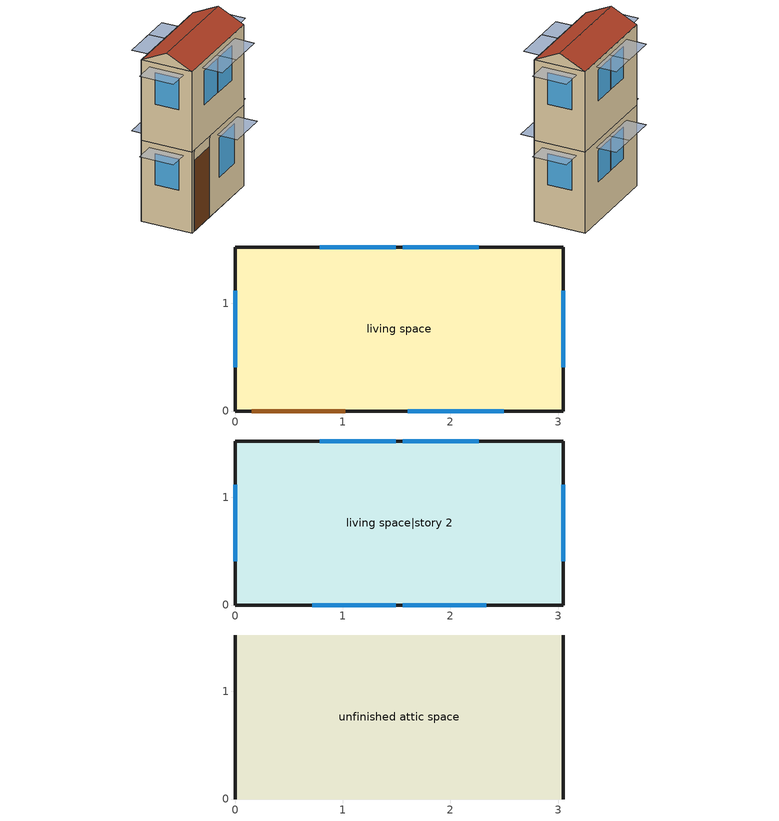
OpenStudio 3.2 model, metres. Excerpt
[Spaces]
living space
 floor foundation (FloorFndGrndFinSlab): 0,0 0,1.52 3.05,1.52 3.05,0 z0
 wall outside (WallExtInsFin): 0,1.52 0,0 0.13,0 1.05,0 3.05,0 3.05,1.52 0,1.52 z0:2.44
 window (WindowConstruction): 1.6,0 2.49,0 z0.94:2.13; 2.26,1.52 1.55,1.52 / 1.49,1.52 0.79,1.52 / 0,1.12 0,0.41 / 3.05,0.41 3.05,1.12 z1.19:2.13
 door (Door): 0.15,0 1.02,0 z0:2.13
living space|story 2
 floor to living space (FloorFinUninsFin): 0,0 0,1.52 3.05,1.52 3.05,0 z2.44
 wall outside (WallExtInsFin): 0,1.52 0,0 3.05,0 3.05,1.52 0,1.52 z2.44:4.88
 window (WindowConstruction): 0.72,0 1.49,0 / 1.55,0 2.33,0 z3.53:4.57; 2.26,1.52 1.55,1.52 / 1.49,1.52 0.79,1.52 / 0,1.12 0,0.41 / 3.05,0.41 3.05,1.12 z3.63:4.57
unfinished attic space
 floor to living space|story 2 (FloorFinInsUnfinAttic): 0,1.52 3.05,1.52 3.05,0 0,0 z4.88
 wall outside (WallExtUninsUnfin): 0,0.76,5.26 0,1.52,4.88 0,0,4.88; 3.05,0.76,5.26 3.05,0,4.88 3.05,1.52,4.88
 roof outside (RoofUnfinInsExt): 3.05,0.76,5.26 0,0.76,5.26 0,0,4.88 3.05,0,4.88; 0,0.76,5.26 3.05,0.76,5.26 3.05,1.52,4.88 0,1.52,4.88
shading: 3.05,1.27 3.05,0.26 3.66,0.26 3.66,1.27 z2.29; 3.05,1.27 3.05,0.26 3.66,0.26 3.66,1.27 z4.72; 0,0.26 0,1.27 -0.61,1.27 -0.61,0.26 z4.72; 0,0.26 0,1.27 -0.61,1.27 -0.61,0.26 z2.29; 0.63,1.52 1.65,1.52 1.65,2.13 0.63,2.13 z2.29; 2.65,0 1.45,0 1.45,-0.61 2.65,-0.61 z2.29; 0.63,1.52 1.65,1.52 1.65,2.13 0.63,2.13 z4.72; 1.4,1.52 2.42,1.52 2.42,2.13 1.4,2.13 z4.72; 2.49,0 1.4,0 1.4,-0.61 2.49,-0.61 z4.72; 1.4,1.52 2.42,1.52 2.42,2.13 1.4,2.13 z2.29; 1.65,0 0.56,0 0.56,-0.61 1.65,-0.61 z4.72
[Site]
Denver Intl Ap_CO_USA: Latitude {deg}=39.83; Longitude {deg}=-104.65; Time Zone {hr}=-7; Elevation {m}=1650; Terrain=Suburbs
[ClimateZones]
Climate Zone Institution Name 1=Building America; Climate Zone Document Year 1=0; Climate Zone Value 1=Cold
[Site:WaterMainsTemperature]
Calculation Method=Correlation; Annual Average Outdoor Air Temperature {C}=10.8753; Maximum Difference In Monthly Average Outdoor Air Temperatures {deltaC}=23.1524
[Site:GroundTemperature:Deep]
10.8753, 10.8753, 10.8753, 10.8753, 10.8753, 10.8753, 10.8753, 10.8753, 10.8753, 10.8753, 10.8753, 10.8753
[Building]
Building 1: North Axis {deg}=22.5; Standards Number of Stories=2; Standards Number of Above Ground Stories=2; Standards Building Type=singlefamilydetached; Standards Number of Living Units=1
[Material] Roughness=Rough
Name | Thickness {m} | Conductivity {W/m-K} | Density {kg/m3} | Specific Heat {J/kg-K} | Thermal Absorptance | Solar Absorptance | Visible Absorptance
Drywall 0.5 in. | 0.0127 | 0.160291 | 801 | 837.4 | 0.9 | 0.5 | 0.1
FloorUATrussandIns | 0.0889 | 0.0436674 | 50.7834 | 1165.1 | 0.9 | 0.5 | 0.9
FloorUAAdditionalCeilingIns | 0.12827 | 0.0411113 | 16.02 | 1046.75
Asphalt Shingles, Medium | 0.009525 | 0.162714 | 1121.4 | 1465.45 | 0.91 | 0.85 | 0.85
RoofSheathing | 0.01905 | 0.115458 | 512.64 | 1214.23 | 0.82 | 0.3 | 0.3
RoofUARoofIns | 0.18415 | 8.02397 | 37.0049 | 1207.88 | 0.91 | 0.85 | 0.91
FootingMaterial | 0.2032 | 1.803125 | 2242.8 | 837.4 | 0.9
Concrete 4.0 in. | 0.1016 | 1.803125 | 2242.8 | 837.4 | 0.9
Floor Covering | 0.0127 | 0.0433444 | 54.468 | 1339.84 | 0.9 | 0.9
FloorFinStudAndAirFloor | 0.1397 | 0.557395 | 67.691 | 1210.98 | 0.9 | 0.5 | 0.9
Wood Floor | 0.015875 | 0.115458 | 544.68 | 1214.23
Vinyl, Light | 0.009525 | 0.089435 | 177.822 | 1046.75 | 0.9 | 0.3 | 0.3
WallSheathing | 0.0127 | 0.115458 | 512.64 | 1214.23 | 0.82 | 0.3 | 0.3
WallStudAndCavity | 0.0889 | 0.054245 | 162.403 | 1178.92 | 0.9 | 0.3 | 0.9
WallStudAndCavity 1 | 0.0889 | 0.393744 | 83.0341 | 1211.67 | 0.9 | 0.3 | 0.9
WallStudAndCavity 2 | 0.0889 | 0.397942 | 83.0341 | 1211.67 | 0.82 | 0.3 | 0.3
res furniture material living space|story 2 | 0.1524 | 0.115458 | 640.8 | 1214.23 | 0.9 | 0.6 | 0.1
DoorMaterial | 0.04445 | 0.0612267 | 512.64 | 1214.23 | 0.82 | 0.3 | 0.3
[Construction]
FloorFinInsUnfinAttic: Drywall 0.5 in., FloorUATrussandIns, FloorUAAdditionalCeilingIns
RoofUnfinInsExt: Asphalt Shingles, Medium, RoofSheathing, RoofUARoofIns
FootingConstruction: FootingMaterial
FloorFndGrndFinSlab: Concrete 4.0 in., Floor Covering
FloorFinUninsFin: Drywall 0.5 in., FloorFinStudAndAirFloor, RoofSheathing, Wood Floor, Floor Covering
WallExtInsFin: Vinyl, Light, WallSheathing, WallStudAndCavity, Drywall 0.5 in.
WallExtUninsUnfin: Vinyl, Light, WallSheathing, WallStudAndCavity 1
WallIntFinUninsFin: WallStudAndCavity 2, Drywall 0.5 in.
res furniture construction living space|story 2; res furniture construction living space: res furniture material living space|story 2
WindowConstruction: WindowMaterial
Door: DoorMaterial
[WindowMaterial:Shade]
CoolingShade: Solar Transmittance=0.999; Solar Reflectance=0.00099; Visible Transmittance=0.999; Visible Reflectance=0.00099; Thermal Hemispherical Emissivity=1e-05; Thermal Transmittance=0.999; Thickness {m}=0.0001; Conductivity {W/m-K}=10000; Shade to Glass Distance {m}=0.001; Top Opening Multiplier=0; Bottom Opening Multiplier=0; Left-Side Opening Multiplier=0; Right-Side Opening Multiplier=0; Airflow Permeability=0
[WindowMaterial:SimpleGlazingSystem]
WindowMaterial: U-Factor {W/m2-K}=2.10086; Solar Heat Gain Coefficient=0.21
[ThermalZone] Use Ideal Air Loads=No
living zone; unfinished attic zone
[Sizing:Zone] Zone Cooling Design Supply Air Temperature Input Method=SupplyAirTemperature; Zone Cooling Design Supply Air Temperature {C}=14; Zone Cooling Design Supply Air Temperature Difference {deltaC}=11.11; Zone Heating Design Supply Air Temperature Input Method=SupplyAirTemperature; Zone Heating Design Supply Air Temperature {C}=40; Zone Heating Design Supply Air Temperature Difference {deltaC}=11.11; Zone Cooling Design Supply Air Humidity Ratio {kg-H2O/kg-air}=0.0085; Zone Heating Design Supply Air Humidity Ratio {kg-H2O/kg-air}=0.008; Cooling Design Air Flow Method=DesignDay; Heating Design Air Flow Method=DesignDay; Account for Dedicated Outdoor Air System=No; Dedicated Outdoor Air System Control Strategy=NeutralSupplyAir; Dedicated Outdoor Air Low Setpoint Temperature for Design {C}=autosize; Dedicated Outdoor Air High Setpoint Temperature for Design {C}=autosize
living zone; unfinished attic zone
[Space]
Name | Space Type | Thermal Zone | Building Unit
living space; living space|story 2 | Space Type 1 | living zone | unit 1
unfinished attic space | Space Type 2 | unfinished attic zone
[SpaceType]
Name | Standards Space Type
Space Type 1 | living
Space Type 2 | unfinished attic
[BuildingUnit]
unit 1: Building Unit Type=Residential
[External:File]
8760.csv: File=8760.csv
[People:Definition] Number of People Calculation Method=People; Number of People {people}=1.32; Fraction Radiant=0.319734; Sensible Heat Fraction=0.573; Carbon Dioxide Generation Rate {m3/s-W}=0; Enable ASHRAE 55 Comfort Warnings=No; Mean Radiant Temperature Calculation Type=ZoneAveraged
res occupants|living space|story 2; res occupants|living space
[People] Number of People Schedule=occupants; Activity Level Schedule=res occupants activity schedule; Multiplier=1
Name | People Definition | Space or SpaceType
res occupants|living space|story 2 | res occupants|living space|story 2 | living space|story 2
res occupants|living space | res occupants|living space | living space
[Foundation:Kiva]
Foundation Kiva 1: Wall Height Above Grade {m}=0.2032; Wall Depth Below Slab {m}=0.2032; Footing Wall Construction=FootingConstruction
[Foundation:Kiva:Settings]
Soil Conductivity {W/m-K}=1.731; Soil Density {kg/m3}=1842.3; Soil Specific Heat {J/kg-K}=418.7; Ground Solar Absorptivity=0.9; Ground Thermal Absorptivity=0.9; Ground Surface Roughness {m}=0.03; Far-Field Width {m}=40; Deep-Ground Boundary Condition=ZeroFlux; Deep-Ground Depth {m}=40; Minimum Cell Dimension {m}=0.02; Maximum Cell Growth Coefficient=1.5; Simulation Timestep=Hourly
[SurfaceProperty:ExposedFoundationPerimeter]
Surface 1: Exposed Perimeter Calculation Method=TotalExposedPerimeter; Total Exposed Perimeter {m}=9.144
[InternalMass:Definition] Design Level Calculation Method=SurfaceArea
Name | Construction | Surface Area {m2}
living space|story 2 Partition; living space Partition | WallIntFinUninsFin | 4.645152
res furniture mass living space|story 2 | res furniture construction living space|story 2 | 1.85806
res furniture mass living space | res furniture construction living space | 1.85806
[InternalMass] Multiplier=1
Name | Internal Mass Definition | Space or SpaceType
living space|story 2 Partition | living space|story 2 Partition | living space|story 2
living space Partition | living space Partition | living space
res furniture mass living space|story 2 | res furniture mass living space|story 2 | living space|story 2
res furniture mass living space | res furniture mass living space | living space
[ShadingControl]
WindowShadingControl: Shading Type=InteriorShade; Shading Device Material=CoolingShade; Shading Control Type=OnIfScheduleAllows; Schedule=Window shading schedule; Shading Control Is Scheduled=Yes; Multiple Surface Control Type=Sequential; Sub Surface Name 1=Surface 4 - Window 1; Sub Surface Name 2=Surface 10 - Window 1; Sub Surface Name 3=Surface 8 - Window 1; Sub Surface Name 4=Surface 2 - Window 1; Sub Surface Name 5=Surface 3 - Window 2; Sub Surface Name 6=Surface 5 - Window 1; Sub Surface Name 7=Surface 9 - Window 2; Sub Surface Name 8=Surface 9 - Window 1; Sub Surface Name 9=Surface 11 - Window 2; Sub Surface Name 10=Surface 3 - Window 1; Sub Surface Name 11=Surface 11 - Window 1
[ElectricEquipment:Definition] Design Level Calculation Method=EquipmentLevel
Name | Design Level {W} | Fraction Latent | Fraction Radiant | Fraction Lost
res refrig | 65.0889 | 0 | 0 | 0
res range electric | 35.8746 | 0.3 | 0.24 | 0.3
res misc plug loads|living space|story 2; res misc plug loads|living space | 179.313 | 0.021 | 0.558 | 0.049
res infil_1 house fan; res infil_1 range fan; res infil_1 bath fan | 0 | 0 | 0 | 1
[ElectricEquipment]
Name | Electric Equipment Definition | Space or SpaceType | Schedule
res refrig | res refrig | living space|story 2 | res refrig schedule
res range electric | res range electric | living space|story 2 | cooking_range
res misc plug loads|living space|story 2 | res misc plug loads|living space|story 2 | living space|story 2 | plug_loads
res misc plug loads|living space | res misc plug loads|living space | living space | plug_loads
res infil_1 house fan | res infil_1 house fan | living space|story 2 | Always On Discrete
res infil_1 range fan | res infil_1 range fan | living space|story 2 | Always On Discrete
res infil_1 bath fan | res infil_1 bath fan | living space|story 2 | Always On Discrete
[OtherEquipment:Definition]
res range propane: Design Level Calculation Method=EquipmentLevel; Design Level {W}=373.944; Fraction Latent=0.2; Fraction Radiant=0.18; Fraction Lost=0.5
[OtherEquipment]
res range propane: Other Equipment Definition=res range propane; Space or SpaceType=living space|story 2; Schedule=cooking_range; Fuel Type=Propane
[GasEquipment:Definition]
res hot tub heater gas: Design Level Calculation Method=EquipmentLevel; Design Level {W}=683.251; Fraction Latent=0; Fraction Radiant=0; Fraction Lost=1
[GasEquipment]
res hot tub heater gas: Gas Equipment Definition=res hot tub heater gas; Space or SpaceType=living space; Schedule=res hot tub heater gas schedule
[SpaceInfiltration:EffectiveLeakageArea]
res infil|unfinished attic space: Space or SpaceType=unfinished attic space; Schedule=Always On Discrete; Effective Air Leakage Area {cm2}=154.684; Stack Coefficient=2.64777e-05; Wind Coefficient=3.58865e-05
[EnergyManagementSystem:Sensor]
Name | Output Variable or Output Meter | Output Variable or Output Meter Index Key
res_nv_pb_s | Site Outdoor Air Barometric Pressure
res_af_vw_s | Site Wind Speed
res_nv_wt_s | Site Outdoor Air Humidity Ratio
res_af_1_tin_s | Zone Mean Air Temperature | living zone
res_af_1_tt_s | Zone Outdoor Air Drybulb Temperature | living zone
res_nv_1_nva_s | Schedule Value | res nv_1 avail schedule
res_nv_1_sp_s | Schedule Value | res nv_1 temp schedule
res_infil_1_range_sch_s | Schedule Value | res mv_1 range exhaust schedule
res_infil_1_bath_sch_s | Schedule Value | res mv_1 bath exhaust schedule
res_infil_1_wh_sch_s | Schedule Value | Always On Discrete
[SpaceInfiltration:DesignFlowRate] Space or SpaceType=living space|story 2; Schedule=Always On Discrete; Design Flow Rate Calculation Method=Flow/Space; Design Flow Rate {m3/s}=0
res nv_1 flow; res infil_1 flow
[EnergyManagementSystem:Actuator]
Name | Actuated Component | Actuated Component Type | Actuated Component Control Type
res_nv_1_flow_act | res nv_1 flow | Zone Infiltration | Air Exchange Flow Rate
res_infil_1_house_fan_act | res infil_1 house fan | ElectricEquipment | Electricity Rate
res_infil_1_range_fan_act | res infil_1 range fan | ElectricEquipment | Electricity Rate
res_infil_1_bath_fan_act | res infil_1 bath fan | ElectricEquipment | Electricity Rate
res_infil_1_flow_act | res infil_1 flow | Zone Infiltration | Air Exchange Flow Rate
[EnergyManagementSystem:Program]
res_nv_1_program: Set Tdiff = res_af_1_tin_s-res_af_1_tt_s; Set dT = (@Abs Tdiff); Set pt = (@RhFnTdbWPb res_af_1_tt_s res_nv_wt_s res_nv_pb_s); Set NVA = 3178.621800817798; Set Cs = 0.00017926040778923255; Set Cw = 8.70903777141566e-05; Set MNV = 0.12585265152000003; Set MHR = 0.0115; Set MRH = 0.7; Set temp1 = (res_nv_1_nva_s*NVA); Set SGNV = temp1*((((Cs*dT)+(Cw*(res_af_vw_s^2)))^0.5)/1000); If (res_nv_wt_s<MHR) && (pt<MRH) && (res_af_1_tin_s>res_nv_1_sp_s); Set temp2 = (res_af_1_tin_s-res_nv_1_sp_s); Set NVadj1 = temp2/(res_af_1_tin_s-res_af_1_tt_s); Set NVadj2 = (@Min NVadj1 1); Set NVadj3 = (@Max NVadj2 0); Set NVadj = SGNV*NVadj3; Set res_nv_1_flow_act = (@Min NVadj MNV); Else; Set res_nv_1_flow_act = 0; EndIf
res_infil_1_program: Set p_m = 0.14; Set p_s = 0.22; Set s_m = 270; Set s_s = 370; Set z_m = 9.99744; Set z_s = 4.8768; Set f_t = (((s_m/z_m)^p_m)*((z_s/s_s)^p_s)); Set Tdiff = res_af_1_tin_s-res_af_1_tt_s; Set dT = @Abs Tdiff; Set c = 0.0035; Set Cs = 0.0749; Set Cw = 0.1406; Set n = 0.67; Set sft = (f_t*0.5); Set temp1 = ((c*Cw)*((sft*res_af_vw_s)^(2*n)))^2; Set Qn = (((c*Cs*(dT^n))^2)+temp1)^0.5; Set Tdiff = res_af_1_tin_s-res_af_1_tt_s; Set dT = @Abs Tdiff; Set QWHV = res_infil_1_wh_sch_s*0.0146; Set Qrange = res_infil_1_range_sch_s*0.0472; Set Qdryer = 0.0; Set Qbath = res_infil_1_bath_sch_s*0.0472; Set QhpwhOut = 0; Set QhpwhIn = 0; Set QductsOut = 0; Set QductsIn = 0; Set Qout = QWHV+Qrange+Qbath+Qdryer+QhpwhOut+QductsOut; Set Qin = QhpwhIn+QductsIn; Set Qu = (@Abs (Qout-Qin)); Set Qb = (@Min Qout Qin); Set faneff_wh = 0.9438948864000002; Set res_infil_1_house_fan_act = (QWHV*300)/faneff_wh*1; Set faneff_sp = 0.4719474432000001; Set res_infil_1_range_fan_act = (Qrange*300)/faneff_sp; Set res_infil_1_bath_fan_act = (Qbath*300)/faneff_sp; Set Q_acctd_for_elsewhere = QhpwhOut+QhpwhIn+QductsOut+QductsIn; Set res_infil_1_flow_act = (((Qu^2)+(Qn^2))^0.5)-Q_acctd_for_elsewhere; Set res_infil_1_flow_act = (@Max res_infil_1_flow_act 0)
[EnergyManagementSystem:ProgramCallingManager]
res af_1 program calling manager: BeginTimestepBeforePredictor; res_infil_1_program; res_nv_1_program
[Generator:PVWatts]
res photovoltaics generator: DC System Capacity {W}=2500; Module Type=Standard; Array Type=FixedRoofMounted; System Losses=0.14; Tilt Angle {deg}=26.5651; Azimuth Angle {deg}=22.5
[ElectricLoadCenter:Distribution]
res photovoltaics elec load center dist: Inverter=res photovoltaics inverter
[ElectricLoadCenter:Inverter:PVWatts]
res photovoltaics inverter: Inverter Efficiency=0.96
[Schedule:File] External File=8760.csv; Rows to Skip at Top=1; Number of Hours of Data=8760; Minutes per Item=60
Name | Column Number
occupants | 1
cooking_range | 2
plug_loads | 3
[Schedule:Constant]
Name | Value
res occupants activity schedule | 112.539
Always On Discrete | 1
[Schedule:Ruleset]
Name | Default Day Schedule | Summer Design Day Schedule | Winter Design Day Schedule
Window shading schedule | Schedule Day 3
res refrig schedule | Schedule Day 6 | res refrig schedule summer design | res refrig schedule winter design
res hot tub heater gas schedule | Schedule Day 11 | res hot tub heater gas schedule summer design | res hot tub heater gas schedule winter design
res nv_1 temp schedule | Schedule Day 12
res nv_1 avail schedule | Schedule Day 13
res mv_1 range exhaust schedule | Schedule Day 16 | res mv_1 range exhaust schedule summer design | res mv_1 range exhaust schedule winter design
res mv_1 bath exhaust schedule | Schedule Day 17 | res mv_1 bath exhaust schedule summer design | res mv_1 bath exhaust schedule winter design
[Schedule:Day]
Schedule Day 3; Window shading schedule allday1; Window shading schedule allday2; Window shading schedule allday3; Window shading schedule allday4; Window shading schedule allday11; Window shading schedule allday12; Schedule Day 6; res refrig schedule winter design; Schedule Day 11; res hot tub heater gas schedule winter design; Schedule Day 12; Schedule Day 13; Schedule Day 16; res mv_1 range exhaust schedule winter design; Schedule Day 17; res mv_1 bath exhaust schedule winter design: 24, 0, 0
Window shading schedule allday5; Window shading schedule allday6; Window shading schedule allday7; Window shading schedule allday8; Window shading schedule allday9; Window shading schedule allday10; res refrig schedule summer design; res hot tub heater gas schedule summer design; res mv_1 range exhaust schedule summer design; res mv_1 bath exhaust schedule summer design: 24, 0, 1
res refrig schedule allday1; res refrig schedule allday12: 1, 0, 0.610949, 2, 0, 0.595675, 3, 0, 0.580401, 4, 0, 0.565128, 6, 0, 0.549854, 7, 0, 0.580401, 8, 0, 0.610949, 10, 0, 0.626223, 12, 0, 0.610949, 15, 0, 0.641496, 16, 0, 0.626223, 17, 0, 0.672044, 18, 0, 0.733139, 19, 0, 0.763686, 20, 0, 0.733139, 21, 0, 0.717865, 22, 0, 0.702591, 23, 0, 0.672044, 24, 0, 0.626223
res refrig schedule allday2: 1, 0, 0.609489, 2, 0, 0.594252, 3, 0, 0.579015, 4, 0, 0.563777, 6, 0, 0.54854, 7, 0, 0.579015, 8, 0, 0.609489, 10, 0, 0.624726, 12, 0, 0.609489, 15, 0, 0.639964, 16, 0, 0.624726, 17, 0, 0.670438, 18, 0, 0.731387, 19, 0, 0.761861, 20, 0, 0.731387, 21, 0, 0.71615, 22, 0, 0.700912, 23, 0, 0.670438, 24, 0, 0.624726
res refrig schedule allday3; res refrig schedule allday4; res refrig schedule allday5: 1, 0, 0.791241, 2, 0, 0.77146, 3, 0, 0.751679, 4, 0, 0.731898, 6, 0, 0.712117, 7, 0, 0.751679, 8, 0, 0.791241, 10, 0, 0.811022, 12, 0, 0.791241, 15, 0, 0.830803, 16, 0, 0.811022, 17, 0, 0.870365, 18, 0, 0.949489, 19, 0, 0.989051, 20, 0, 0.949489, 21, 0, 0.929708, 22, 0, 0.909927, 23, 0, 0.870365, 24, 0, 0.811022
res refrig schedule allday6; res refrig schedule allday7; res refrig schedule allday8; res refrig schedule allday9: 1, 0, 0.8, 2, 0, 0.78, 3, 0, 0.76, 4, 0, 0.74, 6, 0, 0.72, 7, 0, 0.76, 8, 0, 0.8, 10, 0, 0.82, 12, 0, 0.8, 15, 0, 0.84, 16, 0, 0.82, 17, 0, 0.88, 18, 0, 0.96, 19, 0, 1, 20, 0, 0.96, 21, 0, 0.94, 22, 0, 0.92, 23, 0, 0.88, 24, 0, 0.82
res refrig schedule allday10: 1, 0, 0.679562, 2, 0, 0.662573, 3, 0, 0.645584, 4, 0, 0.628595, 6, 0, 0.611606, 7, 0, 0.645584, 8, 0, 0.679562, 10, 0, 0.696551, 12, 0, 0.679562, 15, 0, 0.71354, 16, 0, 0.696551, 17, 0, 0.747518, 18, 0, 0.815474, 19, 0, 0.849453, 20, 0, 0.815474, 21, 0, 0.798485, 22, 0, 0.781496, 23, 0, 0.747518, 24, 0, 0.696551
res refrig schedule allday11: 1, 0, 0.675182, 2, 0, 0.658303, 3, 0, 0.641423, 4, 0, 0.624544, 6, 0, 0.607664, 7, 0, 0.641423, 8, 0, 0.675182, 10, 0, 0.692062, 12, 0, 0.675182, 15, 0, 0.708942, 16, 0, 0.692062, 17, 0, 0.742701, 18, 0, 0.810219, 19, 0, 0.843978, 20, 0, 0.810219, 21, 0, 0.793339, 22, 0, 0.77646, 23, 0, 0.742701, 24, 0, 0.692062
res hot tub heater gas schedule allday1; res hot tub heater gas schedule allday12: 1, 0, 0.145464, 2, 0, 0.175769, 3, 0, 0.145464, 4, 0, 0.175769, 5, 0, 0.284867, 6, 0, 0.406087, 7, 0, 0.345477, 9, 0, 0.145464, 10, 0, 0.115159, 11, 0, 0.090915, 14, 0, 0.084854, 15, 0, 0.145464, 16, 0, 0.351538, 17, 0, 0.763686, 18, 0, 0.739442, 19, 0, 0.412148, 20, 0, 0.369721, 21, 0, 0.309111, 22, 0, 0.260623, 24, 0, 0.145464
res hot tub heater gas schedule allday2: 1, 0, 0.145116, 2, 0, 0.175349, 3, 0, 0.145116, 4, 0, 0.175349, 5, 0, 0.284186, 6, 0, 0.405117, 7, 0, 0.344652, 9, 0, 0.145116, 10, 0, 0.114884, 11, 0, 0.0906978, 14, 0, 0.0846513, 15, 0, 0.145116, 16, 0, 0.350698, 17, 0, 0.761861, 18, 0, 0.737675, 19, 0, 0.411163, 20, 0, 0.368838, 21, 0, 0.308372, 22, 0, 0.26, 24, 0, 0.145116
res hot tub heater gas schedule allday3; res hot tub heater gas schedule allday4; res hot tub heater gas schedule allday5: 1, 0, 0.188391, 2, 0, 0.227639, 3, 0, 0.188391, 4, 0, 0.227639, 5, 0, 0.368932, 6, 0, 0.525924, 7, 0, 0.447428, 9, 0, 0.188391, 10, 0, 0.149143, 11, 0, 0.117744, 14, 0, 0.109895, 15, 0, 0.188391, 16, 0, 0.455277, 17, 0, 0.989051, 18, 0, 0.957653, 19, 0, 0.533774, 20, 0, 0.478826, 21, 0, 0.40033, 22, 0, 0.337533, 24, 0, 0.188391
res hot tub heater gas schedule allday6; res hot tub heater gas schedule allday7; res hot tub heater gas schedule allday8; res hot tub heater gas schedule allday9: 1, 0, 0.190476, 2, 0, 0.230159, 3, 0, 0.190476, 4, 0, 0.230159, 5, 0, 0.373016, 6, 0, 0.531746, 7, 0, 0.452381, 9, 0, 0.190476, 10, 0, 0.150794, 11, 0, 0.119048, 14, 0, 0.111111, 15, 0, 0.190476, 16, 0, 0.460317, 17, 0, 1, 18, 0, 0.968254, 19, 0, 0.539683, 20, 0, 0.484127, 21, 0, 0.404762, 22, 0, 0.34127, 24, 0, 0.190476
res hot tub heater gas schedule allday10: 1, 0, 0.1618, 2, 0, 0.195509, 3, 0, 0.1618, 4, 0, 0.195509, 5, 0, 0.316859, 6, 0, 0.451693, 7, 0, 0.384276, 9, 0, 0.1618, 10, 0, 0.128092, 11, 0, 0.101125, 14, 0, 0.0943836, 15, 0, 0.1618, 16, 0, 0.391018, 17, 0, 0.849453, 18, 0, 0.822486, 19, 0, 0.458435, 20, 0, 0.411243, 21, 0, 0.343826, 22, 0, 0.289893, 24, 0, 0.1618
res hot tub heater gas schedule allday11: 1, 0, 0.160758, 2, 0, 0.194249, 3, 0, 0.160758, 4, 0, 0.194249, 5, 0, 0.314817, 6, 0, 0.448782, 7, 0, 0.3818, 9, 0, 0.160758, 10, 0, 0.127267, 11, 0, 0.100474, 14, 0, 0.0937753, 15, 0, 0.160758, 16, 0, 0.388498, 17, 0, 0.843978, 18, 0, 0.817185, 19, 0, 0.45548, 20, 0, 0.408593, 21, 0, 0.34161, 22, 0, 0.288024, 24, 0, 0.160758
res nv_1 temp schedule allday1; res nv_1 temp schedule allday2; res nv_1 temp schedule allday3; res nv_1 temp schedule allday4; res nv_1 temp schedule allday11; res nv_1 temp schedule allday12: 24, 0, 23.8889
res nv_1 temp schedule allday5; res nv_1 temp schedule allday6; res nv_1 temp schedule allday7; res nv_1 temp schedule allday8; res nv_1 temp schedule allday9; res nv_1 temp schedule allday10: 24, 0, 22.2222
res nv_1 availability schedule allday1 on; res nv_1 availability schedule allday1 on 1; res nv_1 availability schedule allday1 on 2; res nv_1 availability schedule allday1 on 3; res nv_1 availability schedule allday1 on 4; res nv_1 availability schedule allday1 on 5; res nv_1 availability schedule allday1 on 6; res nv_1 availability schedule allday1 on 7; res nv_1 availability schedule allday1 on 8; res nv_1 availability schedule allday1 on 9; res nv_1 availability schedule allday1 on 10; res nv_1 availability schedule allday1 on 11: 1, 0, 1, 2, 0, 1, 3, 0, 1, 4, 0, 1, 5, 0, 1, 6, 0, 1, 7, 0, 1, 8, 0, 1, 9, 0, 1, 10, 0, 1, 11, 0, 1, 12, 0, 1, 13, 0, 1, 14, 0, 1, 15, 0, 1, 16, 0, 1, 17, 0, 1, 18, 0, 1, 19, 0, 1, 20, 0, 1, 21, 0, 1, 22, 0, 1, 23, 0, 1, 24, 0, 1
res mv_1 range exhaust schedule allday1; res mv_1 range exhaust schedule allday2; res mv_1 range exhaust schedule allday3; res mv_1 range exhaust schedule allday4; res mv_1 range exhaust schedule allday5; res mv_1 range exhaust schedule allday6; res mv_1 range exhaust schedule allday7; res mv_1 range exhaust schedule allday8; res mv_1 range exhaust schedule allday9; res mv_1 range exhaust schedule allday10; res mv_1 range exhaust schedule allday11; res mv_1 range exhaust schedule allday12: 15, 0, 0, 16, 0, 1, 24, 0, 0
res mv_1 bath exhaust schedule allday1; res mv_1 bath exhaust schedule allday2; res mv_1 bath exhaust schedule allday3; res mv_1 bath exhaust schedule allday4; res mv_1 bath exhaust schedule allday5; res mv_1 bath exhaust schedule allday6; res mv_1 bath exhaust schedule allday7; res mv_1 bath exhaust schedule allday8; res mv_1 bath exhaust schedule allday9; res mv_1 bath exhaust schedule allday10; res mv_1 bath exhaust schedule allday11; res mv_1 bath exhaust schedule allday12: 4, 0, 0, 5, 0, 1, 24, 0, 0
[Schedule:Rule] Apply Monday=Yes; Apply Wednesday=Yes; Apply Friday=Yes; Date Specification Type=DateRange; Start Day=1
Name | Schedule Ruleset | Rule Order | Day Schedule | Apply Sunday | Apply Tuesday | Apply Thursday | Apply Saturday | Start Month | End Month | End Day
Window shading schedule allday rule1 | Window shading schedule | 11 | Window shading schedule allday1 | Yes | Yes | Yes | Yes | 1 | 1 | 31
Window shading schedule allday rule2 | Window shading schedule | 10 | Window shading schedule allday2 | Yes | Yes | Yes | Yes | 2 | 2 | 28
Window shading schedule allday rule3 | Window shading schedule | 9 | Window shading schedule allday3 | Yes | Yes | Yes | Yes | 3 | 3 | 31
Window shading schedule allday rule4 | Window shading schedule | 8 | Window shading schedule allday4 | Yes | Yes | Yes | Yes | 4 | 4 | 30
Window shading schedule allday rule5 | Window shading schedule | 7 | Window shading schedule allday5 | Yes | Yes | Yes | Yes | 5 | 5 | 31
Window shading schedule allday rule6 | Window shading schedule | 6 | Window shading schedule allday6 | Yes | Yes | Yes | Yes | 6 | 6 | 30
Window shading schedule allday rule7 | Window shading schedule | 5 | Window shading schedule allday7 | Yes | Yes | Yes | Yes | 7 | 7 | 31
Window shading schedule allday rule8 | Window shading schedule | 4 | Window shading schedule allday8 | Yes | Yes | Yes | Yes | 8 | 8 | 31
Window shading schedule allday rule9 | Window shading schedule | 3 | Window shading schedule allday9 | Yes | Yes | Yes | Yes | 9 | 9 | 30
Window shading schedule allday rule10 | Window shading schedule | 2 | Window shading schedule allday10 | Yes | Yes | Yes | Yes | 10 | 10 | 31
Window shading schedule allday rule11 | Window shading schedule | 1 | Window shading schedule allday11 | Yes | Yes | Yes | Yes | 11 | 11 | 30
Window shading schedule allday rule12 | Window shading schedule | 0 | Window shading schedule allday12 | Yes | Yes | Yes | Yes | 12 | 12 | 31
res refrig schedule allday rule1 | res refrig schedule | 11 | res refrig schedule allday1 | Yes | Yes | Yes | Yes | 1 | 1 | 31
res refrig schedule allday rule2 | res refrig schedule | 10 | res refrig schedule allday2 | Yes | Yes | Yes | Yes | 2 | 2 | 28
res refrig schedule allday rule3 | res refrig schedule | 9 | res refrig schedule allday3 | Yes | Yes | Yes | Yes | 3 | 3 | 31
res refrig schedule allday rule4 | res refrig schedule | 8 | res refrig schedule allday4 | Yes | Yes | Yes | Yes | 4 | 4 | 30
res refrig schedule allday rule5 | res refrig schedule | 7 | res refrig schedule allday5 | Yes | Yes | Yes | Yes | 5 | 5 | 31
res refrig schedule allday rule6 | res refrig schedule | 6 | res refrig schedule allday6 | Yes | Yes | Yes | Yes | 6 | 6 | 30
res refrig schedule allday rule7 | res refrig schedule | 5 | res refrig schedule allday7 | Yes | Yes | Yes | Yes | 7 | 7 | 31
res refrig schedule allday rule8 | res refrig schedule | 4 | res refrig schedule allday8 | Yes | Yes | Yes | Yes | 8 | 8 | 31
res refrig schedule allday rule9 | res refrig schedule | 3 | res refrig schedule allday9 | Yes | Yes | Yes | Yes | 9 | 9 | 30
res refrig schedule allday rule10 | res refrig schedule | 2 | res refrig schedule allday10 | Yes | Yes | Yes | Yes | 10 | 10 | 31
res refrig schedule allday rule11 | res refrig schedule | 1 | res refrig schedule allday11 | Yes | Yes | Yes | Yes | 11 | 11 | 30
res refrig schedule allday rule12 | res refrig schedule | 0 | res refrig schedule allday12 | Yes | Yes | Yes | Yes | 12 | 12 | 31
res hot tub heater gas schedule allday rule1 | res hot tub heater gas schedule | 11 | res hot tub heater gas schedule allday1 | Yes | Yes | Yes | Yes | 1 | 1 | 31
res hot tub heater gas schedule allday rule2 | res hot tub heater gas schedule | 10 | res hot tub heater gas schedule allday2 | Yes | Yes | Yes | Yes | 2 | 2 | 28
res hot tub heater gas schedule allday rule3 | res hot tub heater gas schedule | 9 | res hot tub heater gas schedule allday3 | Yes | Yes | Yes | Yes | 3 | 3 | 31
res hot tub heater gas schedule allday rule4 | res hot tub heater gas schedule | 8 | res hot tub heater gas schedule allday4 | Yes | Yes | Yes | Yes | 4 | 4 | 30
res hot tub heater gas schedule allday rule5 | res hot tub heater gas schedule | 7 | res hot tub heater gas schedule allday5 | Yes | Yes | Yes | Yes | 5 | 5 | 31
res hot tub heater gas schedule allday rule6 | res hot tub heater gas schedule | 6 | res hot tub heater gas schedule allday6 | Yes | Yes | Yes | Yes | 6 | 6 | 30
res hot tub heater gas schedule allday rule7 | res hot tub heater gas schedule | 5 | res hot tub heater gas schedule allday7 | Yes | Yes | Yes | Yes | 7 | 7 | 31
res hot tub heater gas schedule allday rule8 | res hot tub heater gas schedule | 4 | res hot tub heater gas schedule allday8 | Yes | Yes | Yes | Yes | 8 | 8 | 31
res hot tub heater gas schedule allday rule9 | res hot tub heater gas schedule | 3 | res hot tub heater gas schedule allday9 | Yes | Yes | Yes | Yes | 9 | 9 | 30
res hot tub heater gas schedule allday rule10 | res hot tub heater gas schedule | 2 | res hot tub heater gas schedule allday10 | Yes | Yes | Yes | Yes | 10 | 10 | 31
res hot tub heater gas schedule allday rule11 | res hot tub heater gas schedule | 1 | res hot tub heater gas schedule allday11 | Yes | Yes | Yes | Yes | 11 | 11 | 30
res hot tub heater gas schedule allday rule12 | res hot tub heater gas schedule | 0 | res hot tub heater gas schedule allday12 | Yes | Yes | Yes | Yes | 12 | 12 | 31
res nv_1 temp schedule allday rule1 | res nv_1 temp schedule | 11 | res nv_1 temp schedule allday1 | Yes | Yes | Yes | Yes | 1 | 1 | 31
res nv_1 temp schedule allday rule2 | res nv_1 temp schedule | 10 | res nv_1 temp schedule allday2 | Yes | Yes | Yes | Yes | 2 | 2 | 28
res nv_1 temp schedule allday rule3 | res nv_1 temp schedule | 9 | res nv_1 temp schedule allday3 | Yes | Yes | Yes | Yes | 3 | 3 | 31
res nv_1 temp schedule allday rule4 | res nv_1 temp schedule | 8 | res nv_1 temp schedule allday4 | Yes | Yes | Yes | Yes | 4 | 4 | 30
res nv_1 temp schedule allday rule5 | res nv_1 temp schedule | 7 | res nv_1 temp schedule allday5 | Yes | Yes | Yes | Yes | 5 | 5 | 31
res nv_1 temp schedule allday rule6 | res nv_1 temp schedule | 6 | res nv_1 temp schedule allday6 | Yes | Yes | Yes | Yes | 6 | 6 | 30
res nv_1 temp schedule allday rule7 | res nv_1 temp schedule | 5 | res nv_1 temp schedule allday7 | Yes | Yes | Yes | Yes | 7 | 7 | 31
res nv_1 temp schedule allday rule8 | res nv_1 temp schedule | 4 | res nv_1 temp schedule allday8 | Yes | Yes | Yes | Yes | 8 | 8 | 31
res nv_1 temp schedule allday rule9 | res nv_1 temp schedule | 3 | res nv_1 temp schedule allday9 | Yes | Yes | Yes | Yes | 9 | 9 | 30
res nv_1 temp schedule allday rule10 | res nv_1 temp schedule | 2 | res nv_1 temp schedule allday10 | Yes | Yes | Yes | Yes | 10 | 10 | 31
res nv_1 temp schedule allday rule11 | res nv_1 temp schedule | 1 | res nv_1 temp schedule allday11 | Yes | Yes | Yes | Yes | 11 | 11 | 30
res nv_1 temp schedule allday rule12 | res nv_1 temp schedule | 0 | res nv_1 temp schedule allday12 | Yes | Yes | Yes | Yes | 12 | 12 | 31
res nv_1 availability schedule allday ruleset1 on | res nv_1 avail schedule | 11 | res nv_1 availability schedule allday1 on |  |  |  |  | 1 | 1 | 31
res nv_1 availability schedule allday ruleset2 on | res nv_1 avail schedule | 10 | res nv_1 availability schedule allday1 on 1 |  |  |  |  | 2 | 2 | 28
res nv_1 availability schedule allday ruleset3 on | res nv_1 avail schedule | 9 | res nv_1 availability schedule allday1 on 2 |  |  |  |  | 3 | 3 | 31
res nv_1 availability schedule allday ruleset4 on | res nv_1 avail schedule | 8 | res nv_1 availability schedule allday1 on 3 |  |  |  |  | 4 | 4 | 30
res nv_1 availability schedule allday ruleset5 on | res nv_1 avail schedule | 7 | res nv_1 availability schedule allday1 on 4 |  |  |  |  | 5 | 5 | 31
res nv_1 availability schedule allday ruleset6 on | res nv_1 avail schedule | 6 | res nv_1 availability schedule allday1 on 5 |  |  |  |  | 6 | 6 | 30
res nv_1 availability schedule allday ruleset7 on | res nv_1 avail schedule | 5 | res nv_1 availability schedule allday1 on 6 |  |  |  |  | 7 | 7 | 31
res nv_1 availability schedule allday ruleset8 on | res nv_1 avail schedule | 4 | res nv_1 availability schedule allday1 on 7 |  |  |  |  | 8 | 8 | 31
res nv_1 availability schedule allday ruleset9 on | res nv_1 avail schedule | 3 | res nv_1 availability schedule allday1 on 8 |  |  |  |  | 9 | 9 | 30
res nv_1 availability schedule allday ruleset10 on | res nv_1 avail schedule | 2 | res nv_1 availability schedule allday1 on 9 |  |  |  |  | 10 | 10 | 31
res nv_1 availability schedule allday ruleset11 on | res nv_1 avail schedule | 1 | res nv_1 availability schedule allday1 on 10 |  |  |  |  | 11 | 11 | 30
res nv_1 availability schedule allday ruleset12 on | res nv_1 avail schedule | 0 | res nv_1 availability schedule allday1 on 11 |  |  |  |  | 12 | 12 | 31
res mv_1 range exhaust schedule allday rule1 | res mv_1 range exhaust schedule | 11 | res mv_1 range exhaust schedule allday1 | Yes | Yes | Yes | Yes | 1 | 1 | 31
res mv_1 range exhaust schedule allday rule2 | res mv_1 range exhaust schedule | 10 | res mv_1 range exhaust schedule allday2 | Yes | Yes | Yes | Yes | 2 | 2 | 28
res mv_1 range exhaust schedule allday rule3 | res mv_1 range exhaust schedule | 9 | res mv_1 range exhaust schedule allday3 | Yes | Yes | Yes | Yes | 3 | 3 | 31
res mv_1 range exhaust schedule allday rule4 | res mv_1 range exhaust schedule | 8 | res mv_1 range exhaust schedule allday4 | Yes | Yes | Yes | Yes | 4 | 4 | 30
res mv_1 range exhaust schedule allday rule5 | res mv_1 range exhaust schedule | 7 | res mv_1 range exhaust schedule allday5 | Yes | Yes | Yes | Yes | 5 | 5 | 31
res mv_1 range exhaust schedule allday rule6 | res mv_1 range exhaust schedule | 6 | res mv_1 range exhaust schedule allday6 | Yes | Yes | Yes | Yes | 6 | 6 | 30
res mv_1 range exhaust schedule allday rule7 | res mv_1 range exhaust schedule | 5 | res mv_1 range exhaust schedule allday7 | Yes | Yes | Yes | Yes | 7 | 7 | 31
res mv_1 range exhaust schedule allday rule8 | res mv_1 range exhaust schedule | 4 | res mv_1 range exhaust schedule allday8 | Yes | Yes | Yes | Yes | 8 | 8 | 31
res mv_1 range exhaust schedule allday rule9 | res mv_1 range exhaust schedule | 3 | res mv_1 range exhaust schedule allday9 | Yes | Yes | Yes | Yes | 9 | 9 | 30
res mv_1 range exhaust schedule allday rule10 | res mv_1 range exhaust schedule | 2 | res mv_1 range exhaust schedule allday10 | Yes | Yes | Yes | Yes | 10 | 10 | 31
res mv_1 range exhaust schedule allday rule11 | res mv_1 range exhaust schedule | 1 | res mv_1 range exhaust schedule allday11 | Yes | Yes | Yes | Yes | 11 | 11 | 30
res mv_1 range exhaust schedule allday rule12 | res mv_1 range exhaust schedule | 0 | res mv_1 range exhaust schedule allday12 | Yes | Yes | Yes | Yes | 12 | 12 | 31
res mv_1 bath exhaust schedule allday rule1 | res mv_1 bath exhaust schedule | 11 | res mv_1 bath exhaust schedule allday1 | Yes | Yes | Yes | Yes | 1 | 1 | 31
res mv_1 bath exhaust schedule allday rule2 | res mv_1 bath exhaust schedule | 10 | res mv_1 bath exhaust schedule allday2 | Yes | Yes | Yes | Yes | 2 | 2 | 28
res mv_1 bath exhaust schedule allday rule3 | res mv_1 bath exhaust schedule | 9 | res mv_1 bath exhaust schedule allday3 | Yes | Yes | Yes | Yes | 3 | 3 | 31
res mv_1 bath exhaust schedule allday rule4 | res mv_1 bath exhaust schedule | 8 | res mv_1 bath exhaust schedule allday4 | Yes | Yes | Yes | Yes | 4 | 4 | 30
res mv_1 bath exhaust schedule allday rule5 | res mv_1 bath exhaust schedule | 7 | res mv_1 bath exhaust schedule allday5 | Yes | Yes | Yes | Yes | 5 | 5 | 31
res mv_1 bath exhaust schedule allday rule6 | res mv_1 bath exhaust schedule | 6 | res mv_1 bath exhaust schedule allday6 | Yes | Yes | Yes | Yes | 6 | 6 | 30
res mv_1 bath exhaust schedule allday rule7 | res mv_1 bath exhaust schedule | 5 | res mv_1 bath exhaust schedule allday7 | Yes | Yes | Yes | Yes | 7 | 7 | 31
res mv_1 bath exhaust schedule allday rule8 | res mv_1 bath exhaust schedule | 4 | res mv_1 bath exhaust schedule allday8 | Yes | Yes | Yes | Yes | 8 | 8 | 31
res mv_1 bath exhaust schedule allday rule9 | res mv_1 bath exhaust schedule | 3 | res mv_1 bath exhaust schedule allday9 | Yes | Yes | Yes | Yes | 9 | 9 | 30
res mv_1 bath exhaust schedule allday rule10 | res mv_1 bath exhaust schedule | 2 | res mv_1 bath exhaust schedule allday10 | Yes | Yes | Yes | Yes | 10 | 10 | 31
res mv_1 bath exhaust schedule allday rule11 | res mv_1 bath exhaust schedule | 1 | res mv_1 bath exhaust schedule allday11 | Yes | Yes | Yes | Yes | 11 | 11 | 30
res mv_1 bath exhaust schedule allday rule12 | res mv_1 bath exhaust schedule | 0 | res mv_1 bath exhaust schedule allday12 | Yes | Yes | Yes | Yes | 12 | 12 | 31
